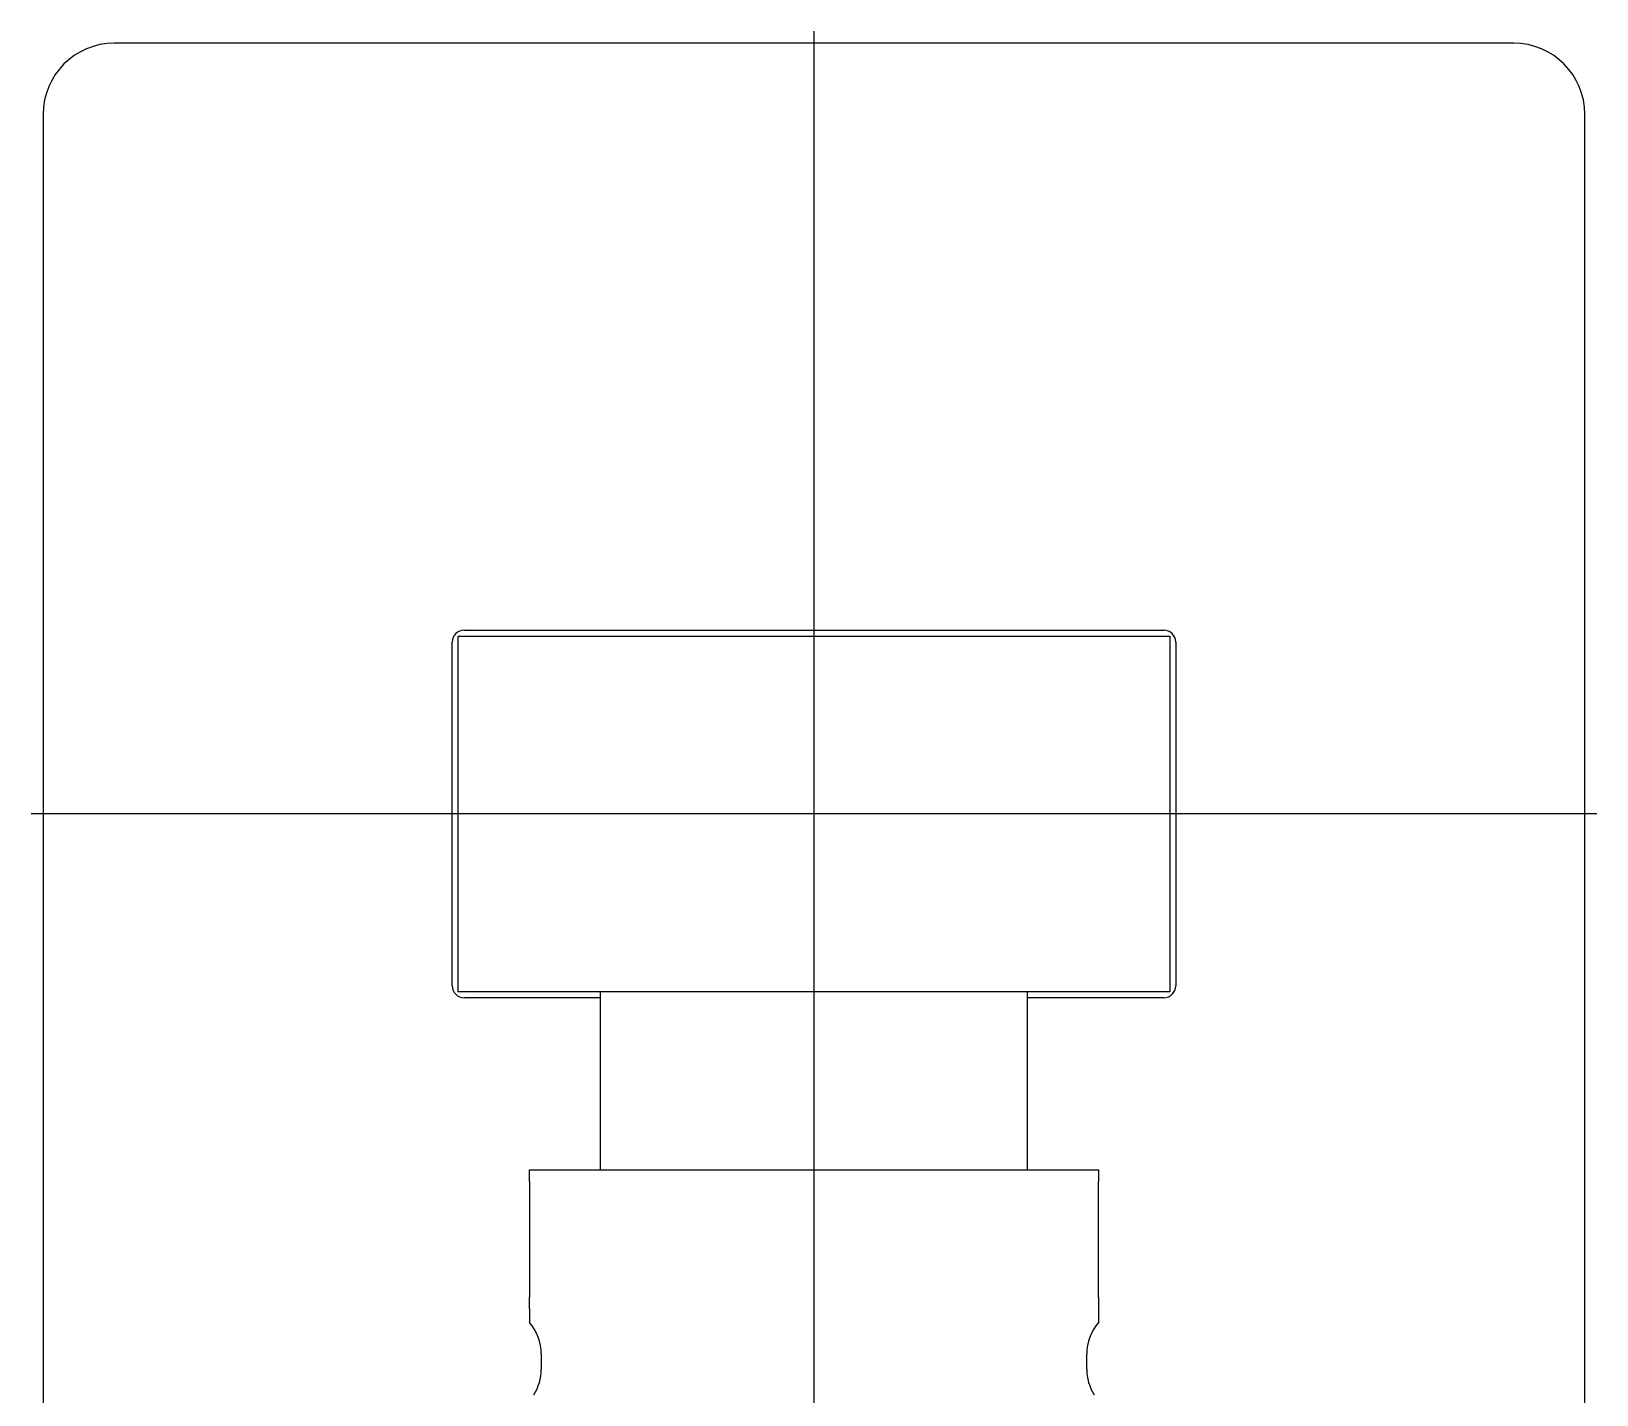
# Model space of a CAD drawing. Header units: millimetres. Extents: x -60 to 7633, y -2614 to 2146.
# Drawn here: x 1185 to 1251, y -2041.3 to -1983.8 of the extents above; entities that cross this region are included whole.
import ezdxf
from ezdxf.lldxf.tags import DXFTag

# ---------------------------------------------------------------- set-up
doc = ezdxf.new("R2010")
doc.units = ezdxf.units.MM
doc.layers.get('0').update_dxf_attribs({"color": 250})
tags = doc.linetypes.add('CENTER2', pattern=[28.575, 19.05, -3.175, 3.175, -3.175]).pattern_tags.tags
tags[10:11] = [DXFTag(74, 4), DXFTag(75, 0), DXFTag(340, '0'), DXFTag(46, 0.0), DXFTag(50, 0.0), DXFTag(44, 0.0), DXFTag(45, 0.0)]
tags[8:9] = [DXFTag(74, 4), DXFTag(75, 0), DXFTag(340, '0'), DXFTag(46, 0.0), DXFTag(50, 0.0), DXFTag(44, 0.0), DXFTag(45, 0.0)]
tags[6:7] = [DXFTag(74, 4), DXFTag(75, 0), DXFTag(340, '0'), DXFTag(46, 0.0), DXFTag(50, 0.0), DXFTag(44, 0.0), DXFTag(45, 0.0)]
tags[4:5] = [DXFTag(74, 4), DXFTag(75, 0), DXFTag(340, '0'), DXFTag(46, 0.0), DXFTag(50, 0.0), DXFTag(44, 0.0), DXFTag(45, 0.0)]

msp = doc.modelspace()

# ---------------------------------------------------------------- linework, layer by layer
at = {"linetype": 'CENTER2'}
for p, q in [((1218.006, -1983.803), (1218.006, -2049.803)), ((1251.006, -2016.803), (1185.006, -2016.803))]:
    msp.add_line(p, q, dxfattribs=at)
at = {"linetype": 'Continuous'}
for p, q in [((1247.506, -1984.303), (1188.506, -1984.303)), ((1185.506, -1987.303), (1185.506, -2046.303)), ((1250.506, -2046.303), (1250.506, -1987.303)), ((1202.756, -2024.053), (1202.756, -2009.553)), ((1203.006, -2024.303), (1203.006, -2009.303)), ((1203.006, -2009.303), (1233.006, -2009.303)), ((1203.256, -2009.053), (1232.756, -2009.053)), ((1233.006, -2009.303), (1233.006, -2024.303)), ((1233.256, -2009.553), (1233.256, -2024.053)), ((1233.006, -2024.303), (1203.006, -2024.303)), ((1209.006, -2024.553), (1203.256, -2024.553)), ((1209.006, -2031.803), (1209.006, -2024.303)), ((1227.006, -2031.803), (1227.006, -2024.303)), ((1232.756, -2024.553), (1227.006, -2024.553)), ((1206.006, -2032.303), (1206.006, -2031.803)), ((1206.006, -2031.803), (1230.006, -2031.803)), ((1230.006, -2031.803), (1230.006, -2032.303)), ((1206.006, -2032.303), (1206.006, -2037.17)), ((1230.006, -2037.17), (1230.006, -2032.303)), ((1206.006, -2037.65), (1206.006, -2037.17)), ((1230.006, -2037.17), (1230.006, -2037.65)), ((1206.006, -2037.65), (1206.006, -2038.247)), ((1230.006, -2037.65), (1230.006, -2038.247)), ((1206.506, -2039.57), (1206.506, -2040.215)), ((1229.506, -2040.215), (1229.506, -2039.57))]:
    msp.add_line(p, q, dxfattribs=at)
for centre, radius, start, end in [((1188.506, -1987.303), 3, 90, 180), ((1247.506, -1987.303), 3, 0, 90), ((1203.256, -2009.553), 0.5, 90, 180), ((1232.756, -2009.553), 0.5, 0, 90), ((1203.256, -2024.053), 0.5, 180, 270), ((1232.756, -2024.053), 0.5, 270, 0), ((1204.506, -2039.57), 2, 0, 41.43495), ((1231.506, -2039.57), 2, 138.56314, 180), ((1204.506, -2040.215), 2, 327.53826, 0), ((1231.506, -2040.215), 2, 180, 212.46174)]:
    msp.add_arc(centre, radius, start, end, dxfattribs=at)

doc.saveas('drawing.dxf')
